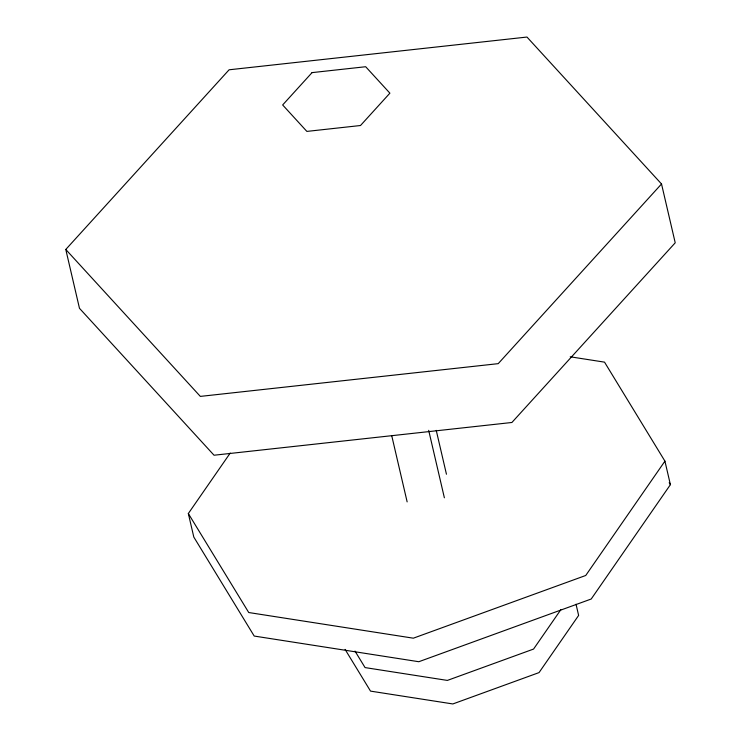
<?xml version="1.0" encoding="UTF-8"?>
<svg xmlns="http://www.w3.org/2000/svg" width="741" height="741" viewBox="0 0 741 741"><rect width="100%" height="100%" fill="white"/><g stroke="black" fill="none" stroke-linecap="round" stroke-linejoin="round"><path stroke-width="1.11" d="M570.227 356.801L604.526 362.145L664.927 461.143L670.401 484.67L591.207 599.015L418.813 661.722L254.209 636.056L193.809 537.068L188.334 513.532L230.219 453.057M560.826 609.704L533.557 649.07L447.36 680.414L365.063 667.585L354.995 651.089M664.927 461.143L585.733 575.479L413.339 638.186L248.735 612.529L188.334 513.532M65.782 249.467L229.099 69.793L526.971 37.05L661.528 183.981L675.218 242.807L511.901 422.481L214.029 455.224L79.472 308.302L65.782 249.467L200.339 396.398L498.211 363.655L661.528 183.981M669.206 482.715L670.401 484.67M345.074 649.385L370.537 691.121L452.844 703.95L539.04 672.596L578.628 615.428L576.026 604.221M436.245 430.373L446.452 474.231M428.678 430.336L444.378 497.795M391.702 435.551L407.142 501.889M312.054 72.618L282.654 104.963L306.876 131.407L360.496 125.516L389.896 93.171L365.674 66.727L312.054 72.618"/></g></svg>
